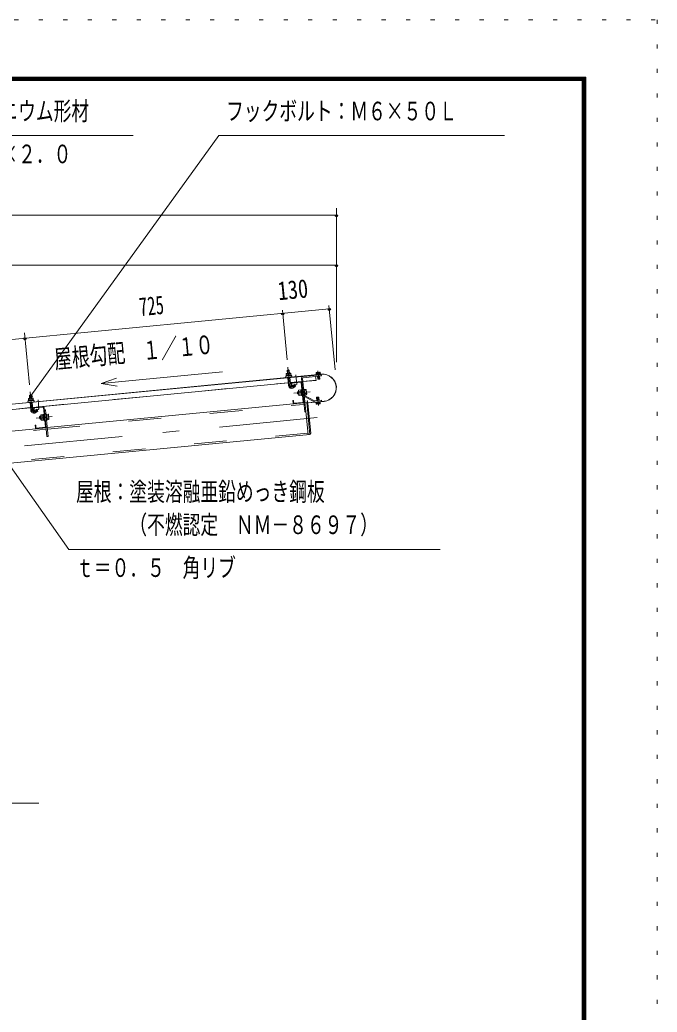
# Model space of a CAD drawing. Units: millimetres, scale not verified. Extents: x -31992 to 32005, y -14700 to 14700.
# Drawn here: x 25759 to 32005, y 4979 to 14700 of the extents above; entities that cross this region are included whole.
import ezdxf
from ezdxf.enums import TextEntityAlignment as Align

# ---------------------------------------------------------------- set-up
doc = ezdxf.new("R2010")
doc.units = ezdxf.units.MM
doc.header["$LTSCALE"] = 80
for name, pattern in [('USER2', [10, 4, -6]), ('USER3', [24, 12, -5, 2, -5]), ('USER4', [3, 0.5, -2.5])]:
    doc.linetypes.add(name, pattern=pattern)
for name, color, linetype, lineweight in [('0-6_2-02BOLD', 7, 'Continuous', 18), ('0-7_2-12HIDDEN', 3, 'USER2', 18), ('0-8_2-22CENTER', 3, 'USER3', 18), ('0-9_2-42THIN', 4, 'Continuous', 18), ('0-A_2-52DIM', 3, 'Continuous', 18), ('0-C_F-F1PAPER', 5, 'Continuous', 18), ('0-D_F-E_J_ADD', 5, 'USER4', 18)]:
    doc.layers.add(name, color=color, linetype=linetype, lineweight=lineweight)
doc.styles.add('ＭＳ ゴシック', font='')
doc.styles.get('ＭＳ ゴシック').set_extended_font_data('MS Gothic')

msp = doc.modelspace()

# ---------------------------------------------------------------- linework, layer by layer
at = {"layer": '0-6_2-02BOLD'}
for p, q in [((23221.61, 10698.56), (28714.67, 11227.48)), ((28656.66, 11220.14), (23221.79, 10696.82)), ((28398.92, 11267.53), (28378.02, 11265.51)), ((28380.29, 11232.98), (28382.01, 11215.13)), ((28384.91, 11193.97), (28392.31, 11117.1)), ((28404.63, 11217.31), (28402.91, 11235.15)), ((28413.22, 11119.12), (28405.81, 11195.98)), ((28530.51, 11186.36), (28583.33, 10637.81)), ((28545.99, 11025.66), (28530.52, 11186.35)), ((28656.98, 11216.81), (28656.48, 11221.87)), ((28673.6, 11230.92), (28672.43, 11243.09)), ((28674.39, 11218.49), (28673.91, 11223.55)), ((28677.86, 11182.1), (28675.45, 11207.34)), ((28693.72, 11232.83), (28692.55, 11245.02)), ((28694.82, 11225.56), (28695.3, 11220.5)), ((25884.86, 10902.25), (28389.76, 11143.45)), ((28388.53, 11156.39), (28409.43, 11158.41)), ((28410.68, 11145.47), (28522.17, 11156.2)), ((28511.55, 11149.55), (28429.33, 11141.63)), ((28535.64, 10957.77), (28517.66, 11144.52)), ((28525.52, 11121.36), (28536.66, 11122.43)), ((25873.1, 11024.31), (25852.19, 11022.31)), ((25854.46, 10989.77), (25856.18, 10971.92)), ((25878.8, 10974.1), (25877.08, 10991.95)), ((28483.31, 11059.44), (28485.98, 11031.58)), ((28511.74, 11074.51), (28491.52, 11072.56)), ((28492.78, 11059.49), (28512.99, 11061.43)), ((28515.51, 11035.29), (28495.29, 11033.34)), ((28513.59, 11055.33), (28521.22, 11049.04)), ((28521.9, 11042.07), (28514.25, 11048.36)), ((28523.85, 11021.86), (28516.87, 11021.19)), ((28523.95, 11079.18), (28518.37, 11078.64)), ((28546.25, 11081.33), (28540.67, 11080.8)), ((28642.11, 10958.25), (28547.6, 11008.91)), ((28547.84, 11064.79), (28564.57, 11066.4)), ((28549.28, 11020.71), (28647.39, 10968.13)), ((28567.09, 11040.25), (28550.36, 11038.64)), ((28551.62, 11025.57), (28568.35, 11027.18)), ((23359.04, 10659.04), (25863.95, 10900.24)), ((25859.08, 10950.75), (25866.48, 10873.89)), ((25862.71, 10913.18), (25883.61, 10915.19)), ((25887.39, 10875.9), (25879.99, 10952.77)), ((25985.72, 10906.34), (25903.51, 10898.41)), ((26009.82, 10714.56), (25991.84, 10901.3)), ((28542.28, 10947.16), (26027.61, 10705.03)), ((28436.7, 10948.25), (28434.41, 10971.94)), ((28448.39, 10943.75), (28530.61, 10951.66)), ((28582.56, 10948.93), (28740.04, 10964.1)), ((28740.2, 10962.35), (28582.73, 10947.2)), ((28673.66, 10938.04), (28672.5, 10950.22)), ((28692.61, 10952.13), (28693.77, 10939.96)), ((25957.48, 10816.23), (25960.16, 10788.37)), ((25985.91, 10831.3), (25965.68, 10829.35)), ((25987.17, 10818.22), (25966.95, 10816.28)), ((25969.47, 10790.13), (25989.69, 10792.07)), ((25987.76, 10812.12), (25995.4, 10805.82)), ((25996.07, 10798.85), (25988.43, 10805.15)), ((26010.83, 10879.21), (25999.69, 10878.15)), ((26038.74, 10823.19), (26022.01, 10821.58)), ((26024.53, 10795.43), (26041.26, 10797.04)), ((26016.47, 10703.95), (23501.79, 10461.82)), ((25922.56, 10700.54), (26004.78, 10708.45)), ((25991.05, 10777.98), (25998.02, 10778.65)), ((25998.25, 10776.21), (26003.83, 10776.74))]:
    msp.add_line(p, q, dxfattribs=at)
for points in [[(28421.19, 11218.91), (28421.72, 11213.34), (28365.98, 11207.96), (28365.45, 11213.53)], [(28661.87, 11229.8), (28662.41, 11224.22), (28705.97, 11228.38), (28705.43, 11233.95)], [(25895.36, 10975.7), (25895.9, 10970.12), (25840.15, 10964.75), (25839.62, 10970.32)], [(28660.25, 10954.68), (28660.77, 10949.1), (28704.34, 10953.26), (28703.8, 10958.83)]]:
    msp.add_lwpolyline(points, close=True, dxfattribs=at)
for points in [[(28370.69, 11214.05), (28368.97, 11231.89), (28371.83, 11233.93), (28411.02, 11237.71), (28414.23, 11236.25), (28415.95, 11218.41)], [(28401.88, 11236.83), (28398.92, 11267.53), (28397.01, 11269.1), (28379.6, 11267.43), (28378.02, 11265.51), (28380.98, 11234.81)], [(28519.37, 11185.29), (28550.68, 10860.06), (28561.82, 10861.14)], [(28533.47, 11155.7), (28661.68, 11168.04), (28658.05, 11205.66)], [(28535.74, 11205.14), (28712.72, 11222.18), (28713.79, 11211.03), (28536.81, 11193.99)], [(28714.5, 11229.22), (28551.81, 11213.55), (28551.97, 11211.81)], [(28665.25, 11244.18), (28662.38, 11242.14), (28663.53, 11229.96)], [(28665.25, 11244.18), (28699.4, 11247.44), (28702.61, 11245.98), (28703.77, 11233.79)], [(28696.36, 11209.35), (28698.76, 11184.09), (28695.61, 11180.28), (28681.67, 11178.95), (28677.86, 11182.1), (28698.76, 11184.09)], [(28424.29, 11135.52), (28426.57, 11111.83), (28421, 11111.29), (28418.72, 11134.98)], [(28427.69, 11112.52), (28449.92, 11128.37), (28462.1, 11111.27), (28439.89, 11095.42)], [(25844.86, 10970.84), (25843.14, 10988.68), (25846.01, 10990.72), (25885.2, 10994.5), (25888.4, 10993.04), (25890.12, 10975.19)], [(25876.06, 10993.61), (25873.1, 11024.31), (25871.19, 11025.89), (25853.77, 11024.22), (25852.19, 11022.31), (25855.15, 10991.6)], [(28492.95, 11032.25), (28485.98, 11031.58), (28480.26, 11036.29), (28478.58, 11053.72), (28483.31, 11059.44), (28490.27, 11060.12)], [(28491.52, 11072.56), (28489.5, 11068.13), (28493.72, 11024.23), (28496.56, 11020.26), (28516.77, 11022.21)], [(28516.87, 11021.19), (28511.64, 11075.53), (28518.61, 11076.21)], [(28518.37, 11078.64), (28524.08, 11019.42), (28529.66, 11019.96)], [(28546.25, 11081.33), (28551.95, 11022.11), (28546.38, 11021.57)], [(28568.35, 11027.18), (28570.37, 11031.62), (28566.14, 11075.51), (28563.31, 11079.48), (28546.58, 11077.87)], [(28688.35, 11000.95), (28684.54, 11004.1), (28670.6, 11002.77), (28667.45, 10998.96)], [(28670.28, 10969.15), (28667.45, 10998.96), (28688.35, 11000.95), (28691.2, 10971.16)], [(28570.86, 10949.91), (28582.31, 10940.47), (28610.19, 10650.95), (28600.75, 10639.49), (23276.67, 10126.85)], [(25898.47, 10892.31), (25900.75, 10868.62), (25895.17, 10868.08), (25892.89, 10891.77)], [(25997.41, 10901.83), (26024.85, 10616.86), (26036, 10617.93), (26010.84, 10879.22)], [(28434.41, 10971.94), (28439.99, 10972.47), (28442.27, 10948.78)], [(28600.75, 10639.49), (28570.86, 10949.91), (28553.44, 10948.23)], [(28577, 10951.92), (28575.49, 10967.6), (28577.23, 10967.76), (28578.74, 10952.08)], [(28651.37, 10967.33), (28715.57, 10973.51), (28716.64, 10962.35), (28652.45, 10956.18)], [(28662.43, 10949.26), (28663.6, 10937.08), (28666.82, 10935.61), (28700.96, 10938.87), (28703.83, 10940.92), (28702.68, 10953.1)], [(25901.87, 10869.31), (25924.08, 10885.15), (25936.28, 10868.06), (25914.06, 10852.21)], [(25964.44, 10816.9), (25957.48, 10816.23), (25952.75, 10810.51), (25954.44, 10793.08), (25960.16, 10788.37), (25967.12, 10789.04)], [(25965.68, 10829.35), (25963.68, 10824.91), (25967.9, 10781.02), (25970.73, 10777.05), (25990.94, 10779)], [(25992.79, 10832.99), (25985.81, 10832.32), (25991.05, 10777.98)], [(25998.25, 10776.21), (25992.54, 10835.43), (25998.12, 10835.97)], [(26020.55, 10778.35), (26026.12, 10778.89), (26020.42, 10838.12), (26014.84, 10837.58)], [(26020.75, 10834.65), (26037.49, 10836.27), (26040.32, 10832.3), (26044.54, 10788.4), (26042.52, 10783.97), (26025.79, 10782.35)], [(25910.87, 10705.03), (25908.59, 10728.72), (25914.17, 10729.26), (25916.45, 10705.57)]]:
    msp.add_lwpolyline(points, dxfattribs=at)
for centre, radius, start, end in [((28370.13, 11201.33), 7, 95.49939, 275.49939), ((28375.42, 11224.17), 10.06, 61.11575, 121.11575), ((28395.04, 11198.38), 37.62, 77.91205, 113.08797), ((28409.37, 11227.44), 10.06, 69.88426, 129.88426), ((28418.91, 11206.03), 7, 275.5002, 95.5002), ((28537.48, 11187.02), 18.2, 95.50003, 185.50002), ((28537.48, 11187.02), 7, 95.50003, 185.50002), ((28668.02, 11236.3), 8.11, 56.9164, 95.44783), ((28685.15, 11216.16), 29.79, 75.61871, 115.27916), ((28698.18, 11239.18), 8.11, 95.44783, 133.99406), ((28727.35, 11095.78), 134.05, 275.50003, 95.50003), ((28727.35, 11095.78), 132.3, 275.50003, 95.50003), ((28422.36, 11119.99), 30.18, 185.5, 305.5), ((28422.36, 11119.99), 9.19, 185.5, 305.5), ((28429.87, 11136.05), 11.2, 95.49878, 185.49857), ((28429.87, 11136.05), 5.6, 95.49878, 185.4908), ((28512.09, 11143.98), 11.2, 5.5027, 95.5027), ((28512.09, 11143.98), 5.6, 5.5027, 95.5027), ((25849.6, 10980.96), 10.06, 61.11575, 121.11575), ((25869.21, 10955.17), 37.62, 77.91205, 113.08797), ((25883.54, 10984.22), 10.06, 69.88426, 129.88426), ((28499.74, 11066.76), 10.07, 185.50095, 226.22777), ((28528.05, 11049.69), 36.61, 164.47554, 206.52635), ((28503.52, 11027.53), 10.07, 144.77412, 185.50095), ((28552.26, 11026.27), 6.3, 226.24097, 241.79402), ((28556.35, 11072.21), 10.07, 324.77412, 5.50095), ((28531.82, 11050.06), 36.61, 344.47554, 26.52635), ((28560.13, 11032.98), 10.07, 5.50095, 46.22777), ((25844.31, 10958.12), 7, 95.49939, 275.49939), ((25893.08, 10962.82), 7, 275.5002, 95.5002), ((25904.04, 10892.84), 11.2, 95.49878, 185.49857), ((25904.04, 10892.84), 5.6, 95.49878, 185.4908), ((25986.26, 10900.77), 11.2, 5.5027, 95.5027), ((25986.26, 10900.77), 5.6, 5.5027, 95.5027), ((28447.85, 10949.32), 11.2, 185.49792, 275.50047), ((28447.85, 10949.32), 5.6, 185.4908, 275.50047), ((28530.07, 10957.23), 5.6, 275.51155, 5.5027), ((28530.07, 10957.23), 11.2, 275.51155, 5.5027), ((28582.22, 10952.42), 5.25, 185.50003, 275.50003), ((28582.22, 10952.42), 3.5, 185.50003, 275.50003), ((28650.7, 10974.3), 18.2, 241.8121, 275.50003), ((28650.7, 10974.3), 7, 241.81552, 275.50003), ((28668.03, 10943.87), 8.11, 275.44783, 313.99406), ((28681.05, 10966.89), 29.79, 255.61871, 295.27916), ((28698.19, 10946.75), 8.11, 236.9164, 275.44783), ((25896.54, 10876.78), 30.18, 185.5, 305.5), ((25896.54, 10876.78), 9.19, 185.5, 305.5), ((25973.91, 10823.55), 10.07, 185.50095, 226.22777), ((26002.23, 10806.48), 36.61, 164.47554, 206.52635), ((26030.52, 10829), 10.07, 324.77412, 5.50095), ((26006, 10806.84), 36.61, 344.47554, 26.52635), ((26034.3, 10789.77), 10.07, 5.50095, 46.22777), ((25922.02, 10706.11), 11.2, 185.49792, 275.50047), ((25922.02, 10706.11), 5.6, 185.4908, 275.50047), ((25977.69, 10784.32), 10.07, 144.77412, 185.50095), ((26004.25, 10714.02), 5.6, 275.51155, 5.5027), ((26004.25, 10714.02), 11.2, 275.51155, 5.5027)]:
    msp.add_arc(centre, radius, start, end, dxfattribs=at)
at = {"layer": '0-7_2-12HIDDEN'}
for p, q in [((25884.69, 10903.99), (28389.6, 11145.19)), ((28410.51, 11147.2), (28522, 11157.93)), ((28533.3, 11157.44), (28661.51, 11169.78)), ((23358.87, 10660.79), (25863.78, 10901.98)), ((26029.02, 10690.39), (28543.7, 10932.53)), ((28581.92, 10652.44), (23275.26, 10141.48)), ((23503.21, 10447.18), (26017.87, 10689.32))]:
    msp.add_line(p, q, dxfattribs=at)
at = {"layer": '0-8_2-22CENTER'}
for p, q in [((28385.4, 11298.43), (28402.76, 11118.11)), ((28472.12, 11128.17), (28463.2, 11220.84)), ((28689.05, 11175.79), (28680.9, 11260.43)), ((28433.79, 11103.97), (28467.27, 11127.84)), ((25859.57, 11055.22), (25876.94, 10874.89)), ((28444.58, 11041.64), (28603.1, 11056.92)), ((28677.15, 11007.27), (28685.3, 10922.63)), ((25946.29, 10884.96), (25937.38, 10977.63)), ((28672.89, 10803.08), (23261.72, 10282.06)), ((25907.97, 10860.76), (25941.44, 10884.63)), ((25918.75, 10798.43), (26077.27, 10813.71))]:
    msp.add_line(p, q, dxfattribs=at)
for centre in [(28422.36, 11119.99), (25896.54, 10876.78)]:
    msp.add_arc(centre, 19.69, 185.5, 305.5, dxfattribs=at)
at = {"layer": '0-9_2-42THIN'}
for p, q in [((28382.72, 11234.98), (28379.6, 11267.43)), ((28397.01, 11269.1), (28400.14, 11236.66)), ((28407.69, 11158.23), (28404.07, 11195.81)), ((28676.69, 11223.82), (28677.17, 11218.76)), ((28678.24, 11207.61), (28680.92, 11179.58)), ((28692.5, 11220.23), (28692.02, 11225.3)), ((28696.24, 11181.04), (28693.57, 11209.08)), ((28410.06, 11151.9), (28407.69, 11158.23)), ((25856.89, 10991.77), (25853.77, 11024.21)), ((25871.19, 11025.89), (25874.31, 10993.45)), ((28490.61, 11056.64), (28480.15, 11055.63)), ((28482.16, 11034.73), (28492.62, 11035.74)), ((28673.08, 10969.42), (28669.97, 11002.01)), ((28685.3, 11003.48), (28688.41, 10970.9)), ((25964.78, 10813.42), (25954.33, 10812.41)), ((25956.34, 10791.51), (25966.79, 10792.52))]:
    msp.add_line(p, q, dxfattribs=at)
for points in [[(28386.66, 11194.14), (28390.27, 11156.56), (28389.15, 11149.89)], [(25860.83, 10950.92), (25864.44, 10913.35), (25863.33, 10906.68)], [(25884.23, 10908.69), (25881.86, 10915.02), (25878.25, 10952.6)]]:
    msp.add_lwpolyline(points, dxfattribs=at)
at = {"layer": '0-A_2-52DIM'}
for p, q in [((27709.8, 13565.9), (25867.8, 11017.86)), ((27709.8, 13565.9), (30509.8, 13565.9)), ((28861.29, 12855.45), (28861.29, 11345.24)), ((14798.31, 12785.45), (28861.29, 12785.45)), ((28875.29, 12785.45), (28847.29, 12785.45)), ((28861.29, 12295.45), (14798.31, 12295.45)), ((28875.29, 12295.45), (28847.29, 12295.45)), ((28791.18, 11867.92), (23283.16, 11337.56)), ((28805.18, 11867.92), (28777.18, 11867.92)), ((28848.49, 11272.78), (28787.97, 11901.27)), ((28348.79, 11823.97), (28320.79, 11823.97)), ((28378.68, 11368.11), (28331.58, 11857.32)), ((25822.97, 11580.76), (25794.97, 11580.76)), ((25852.87, 11124.9), (25803.94, 11633.02)), ((26557.25, 11135.89), (26712.59, 11109.89)), ((25881.8, 11017.86), (25853.8, 11017.86))]:
    msp.add_line(p, q, dxfattribs=at)
for points in [[(23744.22, 10586.06), (24279.81, 13565.9), (26869.81, 13565.9)], [(26704.77, 11191.05), (26557.25, 11135.89), (27746.66, 11250.42)], [(29879.8, 9512.9), (26239.8, 9512.9), (25277.4, 10872.44)], [(21313.76, 8133), (23145.16, 7026.09), (25945.17, 7026.09)]]:
    msp.add_lwpolyline(points, dxfattribs=at)
for centre in [(28861.29, 12785.45), (28861.29, 12295.45), (28791.18, 11867.92), (28334.79, 11823.97), (25808.97, 11580.76), (25867.8, 11017.86)]:
    msp.add_arc(centre, 14, 180, 0, dxfattribs=at)
at = {"layer": '0-C_F-F1PAPER'}
for points in [[(31304.92, -14000), (-8875.08, -14000), (-8875.08, 14140), (31304.92, 14140)], [(31301.42, -13996.5), (31301.42, 14136.5), (-8871.58, 14136.5), (-8871.58, -13996.5)], [(31297.92, -13993), (31297.92, 14133), (-8868.08, 14133), (-8868.08, -13993)], [(31294.42, -13989.5), (-8864.58, -13989.5), (-8864.58, 14129.5), (31294.42, 14129.5)], [(31290.92, -13986), (31290.92, 14126), (-8861.08, 14126), (-8861.08, -13986)], [(31287.42, -13982.5), (-8857.58, -13982.5), (-8857.58, 14122.5), (31287.42, 14122.5)], [(31283.92, -13979), (31283.92, 14119), (-8854.08, 14119), (-8854.08, -13979)], [(31280.42, -13975.5), (-8850.58, -13975.5), (-8850.58, 14115.5), (31280.42, 14115.5)], [(31276.92, -13972), (-8847.08, -13972), (-8847.08, 14112), (31276.92, 14112)], [(31273.42, -13968.5), (-8843.58, -13968.5), (-8843.58, 14108.5), (31273.42, 14108.5)], [(31269.92, -13965), (31269.92, 14105), (-8840.08, 14105), (-8840.08, -13965)]]:
    msp.add_lwpolyline(points, close=True, dxfattribs=at)
at = {"layer": '0-D_F-E_J_ADD'}
msp.add_lwpolyline([(32004.92, -14700), (-9575.08, -14700), (-9575.08, 14700), (32004.92, 14700)], close=True, dxfattribs=at)

# ---------------------------------------------------------------- texts
at = {"layer": '0-A_2-52DIM', "color": 7, "style": 'ＭＳ ゴシック', "width": 0.7}
for s, p in [('側化粧：アルミニウム形材', (24349.81, 13660.78)), ('フックボルト：Ｍ６×５０Ｌ', (27779.81, 13660.78)), ('\u3000－７７×４０×２．０', (24349.81, 13240.77)), ('屋根：塗装溶融亜鉛めっき鋼板', (26309.8, 9932.46)), ('\u3000\u3000\u3000（不燃認定\u3000ＮＭ－８６９７）', (26309.8, 9607.78)), ('ｔ＝０．５\u3000角リブ', (26309.8, 9187.77))]:
    msp.add_text(s, height=182.3, dxfattribs=at).set_placement(p, align=Align.BOTTOM_LEFT)
at = {"layer": '0-A_2-52DIM', "color": 7, "style": 'ＭＳ ゴシック'}
for s, width, p in [('130', 0.8, (28300.38, 11898.39)), ('725', 0.65, (26942.66, 11742.67)), ('屋根勾配\u3000１／１０', 0.7, (26109.71, 11228.72))]:
    msp.add_text(s, height=182.3, rotation=5.5, dxfattribs=dict(at, width=width)).set_placement(p, align=Align.BOTTOM_LEFT)

doc.saveas('drawing.dxf')
